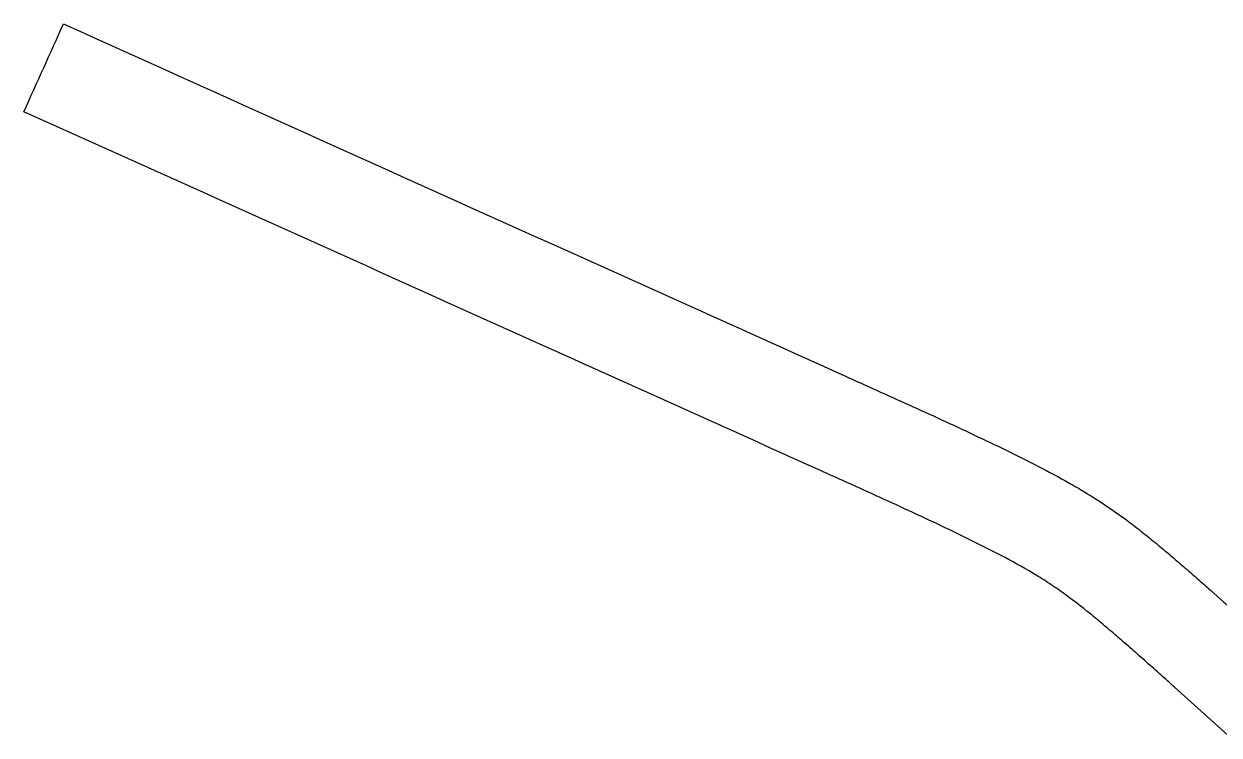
# Model space of a CAD drawing. Header units: metres. Extents: x -140 to 1673, y 240 to 1001.
# Drawn here: x -140.4 to 33.5, y 716.2 to 819.6 of the extents above; entities that cross this region are included whole.
import ezdxf

# ---------------------------------------------------------------- set-up
doc = ezdxf.new("R2010")
doc.units = ezdxf.units.M
doc.layers.add('交通', color=7, linetype='Continuous')

msp = doc.modelspace()

# ---------------------------------------------------------------- linework, layer by layer
at = {"layer": '交通', "color": 18, "true_color": 0x000000}
for points in [[(-140.38, 806.84), (-138.46, 811.1), (-136.55, 815.35), (-134.63, 819.61)], [(-134.63, 819.61), (-109.4, 808.25), (-84.17, 796.89), (-58.94, 785.53)], [(-64.46, 772.66), (-89.77, 784.06), (-115.07, 795.45), (-140.38, 806.84)], [(-58.94, 785.53), (-46.32, 779.85), (-33.7, 774.17), (-21.09, 768.49)], [(-26.5, 755.57), (-39.16, 761.27), (-51.81, 766.97), (-64.46, 772.66)], [(-21.09, 768.49), (-17.93, 767.07), (-14.78, 765.65), (-11.63, 764.22)], [(-17.02, 751.29), (-20.18, 752.72), (-23.34, 754.15), (-26.5, 755.57)], [(32.21, 737.28), (34.8, 734.99), (37.38, 732.68), (39.94, 730.36)], [(34.71, 716.21), (32.15, 718.55), (29.57, 720.87), (26.99, 723.18)]]:
    msp.add_open_spline(points, degree=3, dxfattribs=at)
for points, knots in [([(-11.63, 764.22), (-8.48, 762.79), (-5.33, 761.35), (-0.64, 759.14), (0.92, 758.39), (2.48, 757.63)], [-198.057911, -198.057911, -198.057911, -198.057911, -187.633811, -187.633811, -182.421761, -182.421761, -182.421761, -182.421761]), ([(2.48, 757.63), (4.03, 756.88), (5.58, 756.11), (8.65, 754.52), (10.18, 753.71), (12.43, 752.43), (13.18, 751.99), (14.66, 751.1), (15.39, 750.64), (17.56, 749.23), (18.93, 748.27), (20.63, 747), (20.97, 746.74), (21.65, 746.22), (21.99, 745.95), (23.01, 745.15), (23.68, 744.6), (24.68, 743.78), (25.01, 743.5), (25.67, 742.95), (26, 742.67), (26.99, 741.83), (27.65, 741.26), (28.3, 740.7)], [-182.421761, -182.421761, -182.421761, -182.421761, -177.20971, -177.20971, -171.99766, -171.99766, -169.391635, -169.391635, -166.78561, -166.78561, -161.573559, -161.573559, -160.270547, -160.270547, -158.967534, -158.967534, -156.361509, -156.361509, -155.058496, -155.058496, -153.755484, -153.755484, -151.149459, -151.149459, -151.149459, -151.149459]), ([(-2.88, 744.67), (-4.44, 745.43), (-6, 746.18), (-10.71, 748.41), (-13.86, 749.85), (-17.02, 751.29)], [182.421761, 182.421761, 182.421761, 182.421761, 187.633811, 187.633811, 198.057911, 198.057911, 198.057911, 198.057911]), ([(22.9, 726.81), (22.2, 727.44), (21.5, 728.06), (20.46, 728.97), (20.11, 729.27), (19.43, 729.85), (19.1, 730.14), (18.12, 730.99), (17.46, 731.56), (16.46, 732.4), (16.13, 732.68), (15.47, 733.23), (15.13, 733.51), (13.45, 734.88), (12.08, 735.94), (9.96, 737.45), (9.24, 737.94), (7.79, 738.89), (7.05, 739.34), (4.82, 740.68), (3.3, 741.51), (0.23, 743.12), (-1.32, 743.9), (-2.88, 744.67)], [151.149459, 151.149459, 151.149459, 151.149459, 153.755484, 153.755484, 155.058496, 155.058496, 156.361509, 156.361509, 158.967534, 158.967534, 160.270547, 160.270547, 161.573559, 161.573559, 166.78561, 166.78561, 169.391635, 169.391635, 171.99766, 171.99766, 177.20971, 177.20971, 182.421761, 182.421761, 182.421761, 182.421761]), ([(28.3, 740.7), (28.96, 740.13), (29.61, 739.56), (30.58, 738.71), (30.91, 738.42), (31.56, 737.85), (31.88, 737.56), (32.21, 737.28)], [-151.149459, -151.149459, -151.149459, -151.149459, -148.543434, -148.543434, -147.240421, -147.240421, -145.937408, -145.937408, -145.937408, -145.937408]), ([(26.99, 723.18), (26.66, 723.47), (26.34, 723.76), (25.67, 724.36), (25.34, 724.66), (24.31, 725.57), (23.61, 726.19), (22.9, 726.81)], [145.937408, 145.937408, 145.937408, 145.937408, 147.240421, 147.240421, 148.543434, 148.543434, 151.149459, 151.149459, 151.149459, 151.149459])]:
    msp.add_open_spline(points, degree=3, knots=knots, dxfattribs=at)

doc.saveas('drawing.dxf')
